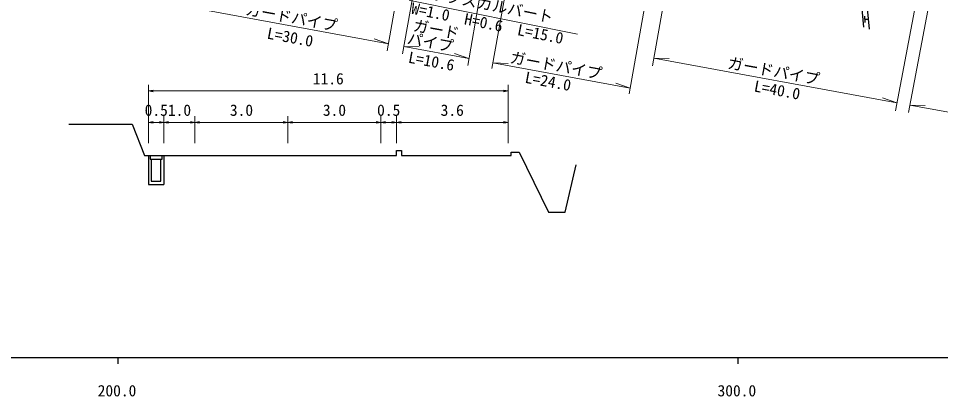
# Model space of a CAD drawing. Units: millimetres at full size, sheet at 1:1000, with parts at other scales. Extents: x 40000 to 680000, y 20000 to 380000.
# Drawn here: x 251942 to 400708, y 198715 to 259678 of the extents above; entities that cross this region are included whole.
import ezdxf
from ezdxf.enums import TextEntityAlignment as Align

# ---------------------------------------------------------------- set-up
doc = ezdxf.new("R2010")
doc.units = ezdxf.units.MM
doc.header["$LTSCALE"] = 1000
for name, color, linetype, lineweight in [('M-BGD', 7, 'Continuous', 25), ('M-STR-HTXT', 7, 'Continuous', 13), ('M-TTL-BAND', 7, 'Continuous', 25)]:
    doc.layers.add(name, color=color, linetype=linetype, lineweight=lineweight)
doc.styles.add('ＭＳ ゴシック', font='')
doc.styles.get('ＭＳ ゴシック').set_extended_font_data('MS Gothic')

# ---------------------------------------------------------------- blocks, each defined once
blk = doc.blocks.new('open_arrow')
at = {"color": 0, "linetype": 'Continuous', "lineweight": -2}
blk.add_lwpolyline([(7.5, 1.25), (0, 0), (7.5, -1.25)], dxfattribs=at)

msp = doc.modelspace()

# ---------------------------------------------------------------- linework, layer by layer
at = {"layer": 'M-BGD'}
for p, q in [((388442, 260044), (388513, 259046)), ((388477, 259545), (389001, 259582)), ((260074, 242639), (270304, 242639)), ((260074, 242639), (270304, 242639)), ((332747, 238118), (337458, 228456)), ((332747, 238118), (337458, 228456)), ((272924, 237567), (272924, 232907)), ((272924, 237567), (272924, 232907)), ((275130, 236998), (275130, 237567)), ((275130, 236998), (275130, 237567)), ((275424, 237567), (275424, 232907)), ((275424, 237567), (275424, 232907)), ((313748, 237567), (330924, 237567)), ((340165, 228456), (341898, 236062)), ((340165, 228456), (341898, 236062)), ((272924, 232907), (275424, 232907)), ((272924, 232907), (275424, 232907)), ((337458, 228456), (340165, 228456)), ((337458, 228456), (340165, 228456))]:
    msp.add_line(p, q, dxfattribs=at)
for points in [[(388162, 277010), (388217, 273115), (387575, 266005), (388255, 258267)], [(389245, 257950), (388552, 265210), (388611, 266852), (388811, 271194), (388969, 274082), (389006, 276744)], [(270304, 242639), (272296, 237576), (272924, 237567)], [(270304, 242639), (272296, 237576), (272924, 237567)], [(312924, 237567), (312924, 238390), (313748, 238390), (313748, 237567)], [(312924, 237567), (312924, 238390), (313748, 238390), (313748, 237567)], [(330924, 237567), (331452, 237567), (331452, 238118), (332747, 238118)], [(330924, 237567), (331452, 237567), (331452, 238118), (332747, 238118)], [(272924, 237567), (275424, 237567), (280424, 237567), (295424, 237567), (310424, 237567), (312924, 237567)], [(272924, 237567), (275424, 237567), (280424, 237567), (295424, 237567), (310424, 237567), (312924, 237567)], [(273177, 237567), (273177, 236998), (275130, 236998)], [(273177, 237567), (273177, 236998), (275130, 236998)], [(273349, 236998), (273349, 233449), (274909, 233449), (274909, 236998)], [(273349, 236998), (273349, 233449), (274909, 233449), (274909, 236998)]]:
    msp.add_lwpolyline(points, dxfattribs=at)
at = {"layer": 'M-STR-HTXT'}
for p, q in [((317347, 288028), (311448, 254435)), ((319892, 287182), (313896, 253954)), ((330129, 284214), (324418, 252108)), ((328310, 251595), (334020, 283393)), ((356160, 279650), (350461, 247499)), ((359197, 279646), (354215, 252023)), ((398435, 271369), (393428, 244763)), ((395551, 244495), (400567, 271112)), ((281844, 261092), (311652, 255597)), ((311652, 255597), (309337, 256414)), ((314111, 255143), (324614, 253207)), ((314111, 255143), (316565, 255081)), ((324614, 253207), (322299, 254024)), ((354443, 253290), (393671, 246058)), ((354443, 253290), (356898, 253228)), ((328472, 252496), (350623, 248412)), ((328472, 252496), (330926, 252434)), ((272924, 239567), (272924, 248996)), ((272924, 239567), (272924, 248996)), ((330924, 239567), (330924, 248996)), ((330924, 239567), (330924, 248996)), ((350623, 248412), (348308, 249230)), ((330924, 247996), (272924, 247996)), ((330924, 247996), (272924, 247996)), ((393671, 246058), (391356, 246875)), ((395774, 245680), (398229, 245630)), ((272924, 242926), (275424, 242926)), ((272924, 242926), (275424, 242926)), ((275424, 239567), (275424, 243926)), ((275424, 239567), (275424, 243926)), ((275424, 242926), (280424, 242926)), ((275424, 242926), (280424, 242926)), ((280424, 239567), (280424, 243926)), ((280424, 239567), (280424, 243926)), ((280424, 242926), (295424, 242926)), ((280424, 242926), (295424, 242926)), ((295424, 239567), (295424, 243926)), ((295424, 239567), (295424, 243926)), ((295424, 242926), (310424, 242926)), ((295424, 242926), (310424, 242926)), ((310424, 239567), (310424, 243926)), ((310424, 239567), (310424, 243926)), ((310424, 242926), (312924, 242926)), ((310424, 242926), (312924, 242926)), ((312924, 239567), (312924, 243926)), ((312924, 239567), (312924, 243926)), ((312924, 242926), (330924, 242926)), ((312924, 242926), (330924, 242926))]:
    msp.add_line(p, q, dxfattribs=at)
for points in [[(342154, 257164), (314885, 262654), (315528, 290835)], [(395774, 245680), (414258, 242365), (424926, 240594), (433365, 239477), (441916, 238527), (449908, 237969), (457816, 237650)]]:
    msp.add_lwpolyline(points, dxfattribs=at)
at = {"layer": 'M-TTL-BAND'}
for p, q in [((40000, 205000), (579000, 205000)), ((268000, 205000), (268000, 204000)), ((368000, 205000), (368000, 204000))]:
    msp.add_line(p, q, dxfattribs=at)

# ---------------------------------------------------------------- block references
at = {"layer": 'M-STR-HTXT', "xscale": 100, "yscale": 100}
for p in [(272924, 247996), (272924, 247996), (272924, 242926), (272924, 242926), (275424, 242926), (275424, 242926), (280424, 242926), (280424, 242926), (295424, 242926), (295424, 242926), (310424, 242926), (310424, 242926), (312924, 242926), (312924, 242926)]:
    msp.add_blockref('open_arrow', p, dxfattribs=at)
at = {"layer": 'M-STR-HTXT', "xscale": 100, "yscale": 100, "rotation": 180}
for p in [(330924, 247996), (330924, 247996), (275424, 242926), (275424, 242926), (280424, 242926), (280424, 242926), (295424, 242926), (295424, 242926), (310424, 242926), (310424, 242926), (312924, 242926), (312924, 242926), (330924, 242926), (330924, 242926)]:
    msp.add_blockref('open_arrow', p, dxfattribs=at)

# ---------------------------------------------------------------- texts
at = {"layer": 'M-STR-HTXT', "style": 'ＭＳ ゴシック'}
for s, rotation, p in [('ボックスカルバート', 348.617, (315846, 262848)), ('ガードパイプ', 349.555, (288362, 259779)), ('W=1.0  H=0.6  L=15.0', 348.617, (315093, 259929)), ('ガード', 349.555, (315407, 257161)), ('L=30.0', 349.555, (291842, 255903)), ('パイプ', 349.555, (314443, 255082)), ('L=10.6', 349.555, (314631, 252022)), ('ガードパイプ', 349.555, (331040, 252022)), ('ガードパイプ', 349.555, (366149, 251132)), ('L=24.0', 349.555, (333450, 248784)), ('L=40.0', 349.555, (370415, 247380))]:
    msp.add_text(s, height=1833, rotation=rotation, dxfattribs=at).set_placement(p, align=Align.BOTTOM_LEFT)
for s, p in [('11.6', (301924, 248496)), ('11.6', (301924, 248496)), ('0.5', (274174, 243426)), ('0.5', (274174, 243426)), ('1.0', (277924, 243426)), ('1.0', (277924, 243426)), ('3.0', (287924, 243426)), ('3.0', (287924, 243426)), ('3.0', (302924, 243426)), ('3.0', (302924, 243426)), ('0.5', (311674, 243426)), ('0.5', (311674, 243426)), ('3.6', (321924, 243426)), ('3.6', (321924, 243426))]:
    msp.add_text(s, height=1833, dxfattribs=at).set_placement(p, align=Align.BOTTOM_CENTER)
at = {"layer": 'M-TTL-BAND', "style": 'ＭＳ ゴシック'}
for s, p in [('200.0', (267844, 198195)), ('300.0', (367844, 198195))]:
    msp.add_text(s, height=1833, dxfattribs=at).set_placement(p, align=Align.BOTTOM_CENTER)

doc.saveas('drawing.dxf')
